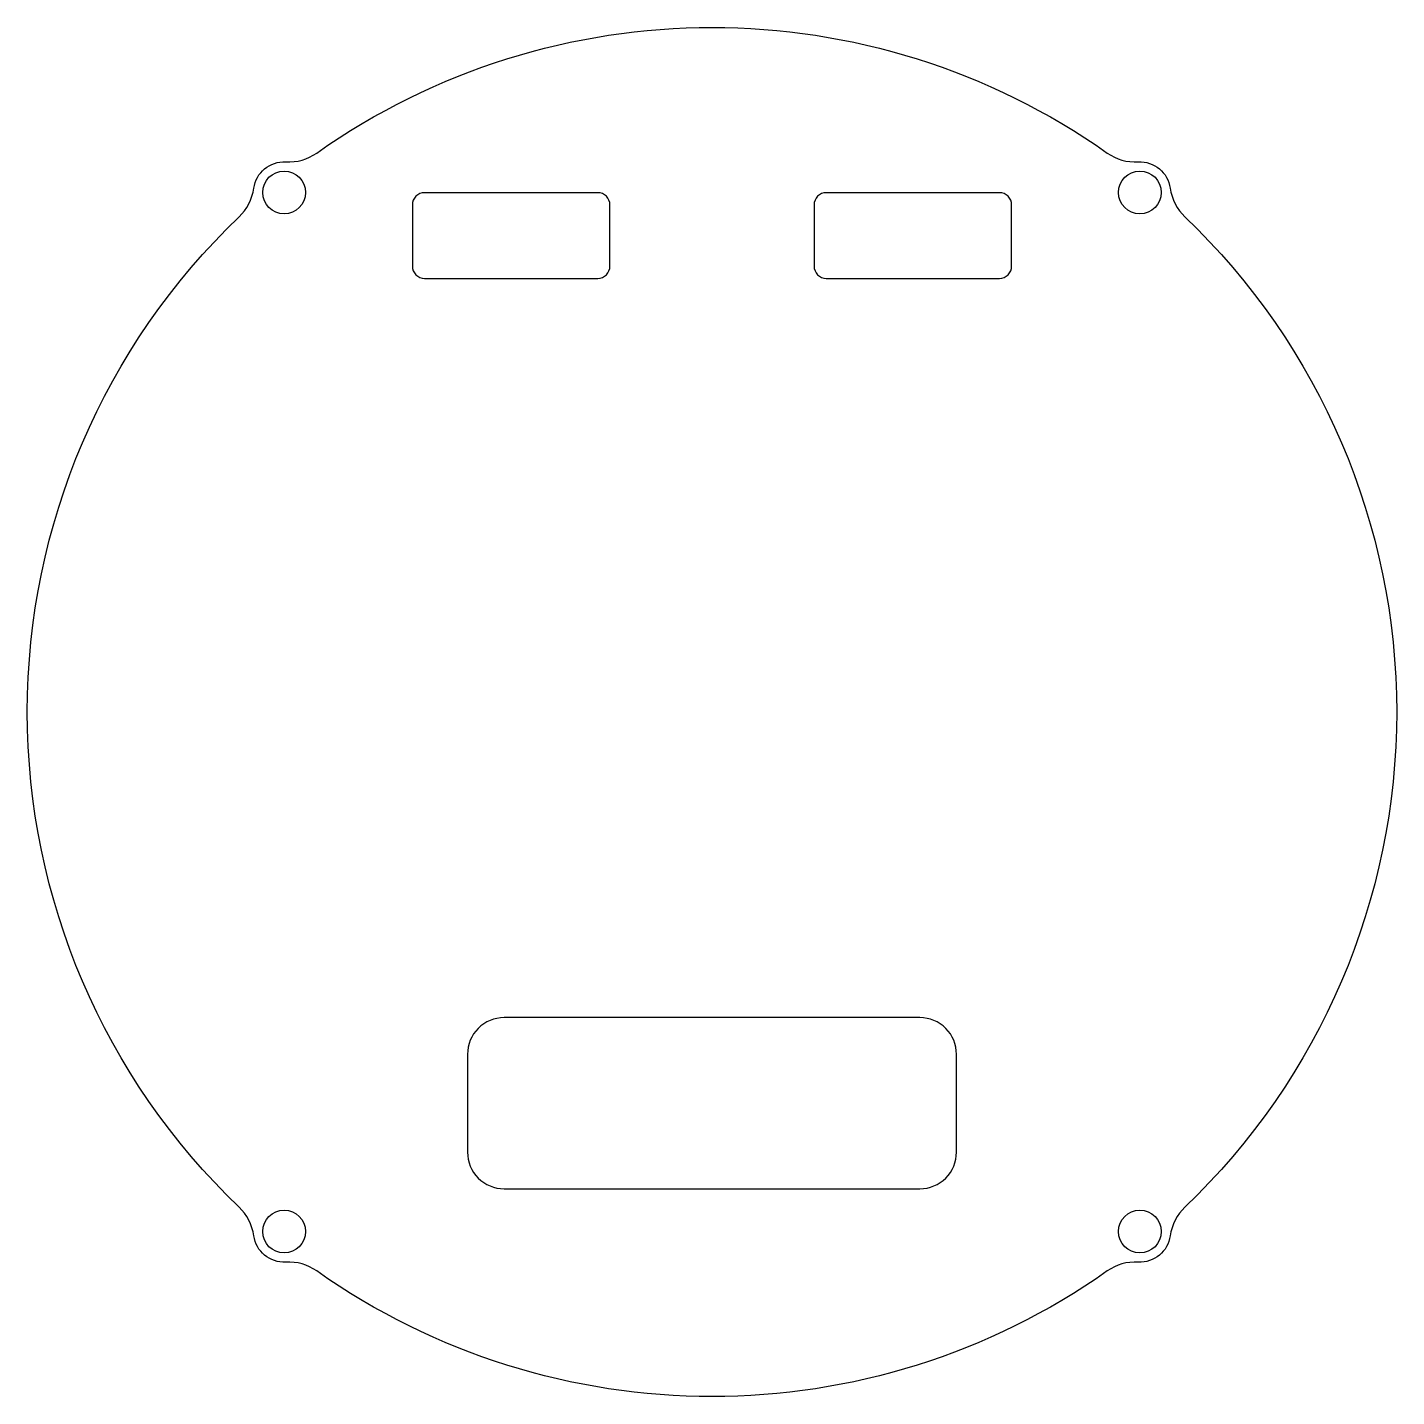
# Model space of a CAD drawing. Header units: millimetres. Extents: x -56 to 56, y -56 to 56.
import ezdxf

# ---------------------------------------------------------------- set-up
doc = ezdxf.new("R2010")
doc.units = ezdxf.units.MM
doc.layers.get('0').update_dxf_attribs({"linetype": 'CONTINUOUS'})

msp = doc.modelspace()

# ---------------------------------------------------------------- linework, layer by layer
for points in [[(-38.68, 40.5, 0.169286), (-37.48, 42.84, -0.390303), (-34.86, 45, 0.169286), (-32.33, 45.72, -0.317833), (32.33, 45.72, 0.169286), (34.86, 45, -0.390303), (37.48, 42.84, 0.169286), (38.68, 40.5, -0.427764), (38.68, -40.5, 0.169286), (37.48, -42.84, -0.390303), (34.86, -45, 0.169286), (32.33, -45.72, -0.317833), (-32.33, -45.72, 0.169286), (-34.86, -45, -0.390303), (-37.48, -42.84, 0.169287), (-38.68, -40.5, -0.427764)], [(-23.51, 42.48, 0.414214), (-24.51, 41.48), (-24.51, 36.47, 0.414214), (-23.51, 35.47), (-9.35, 35.47, 0.414214), (-8.35, 36.47), (-8.35, 41.48, 0.414214), (-9.35, 42.48)], [(8.35, 36.47, 0.414214), (9.35, 35.47), (23.51, 35.47, 0.414214), (24.51, 36.47), (24.51, 41.48, 0.414214), (23.51, 42.48), (9.35, 42.48, 0.414214), (8.35, 41.48)], [(20, -36), (20, -28, 0.414214), (17, -25), (-17, -25, 0.414214), (-20, -28), (-20, -36, 0.414214), (-17, -39), (17, -39, 0.414214)]]:
    msp.add_lwpolyline(points, format="xyb", close=True)
for centre in [(-35, 42.5), (35, 42.5), (-35, -42.5), (35, -42.5)]:
    msp.add_circle(centre, 1.75)

doc.saveas('drawing.dxf')
